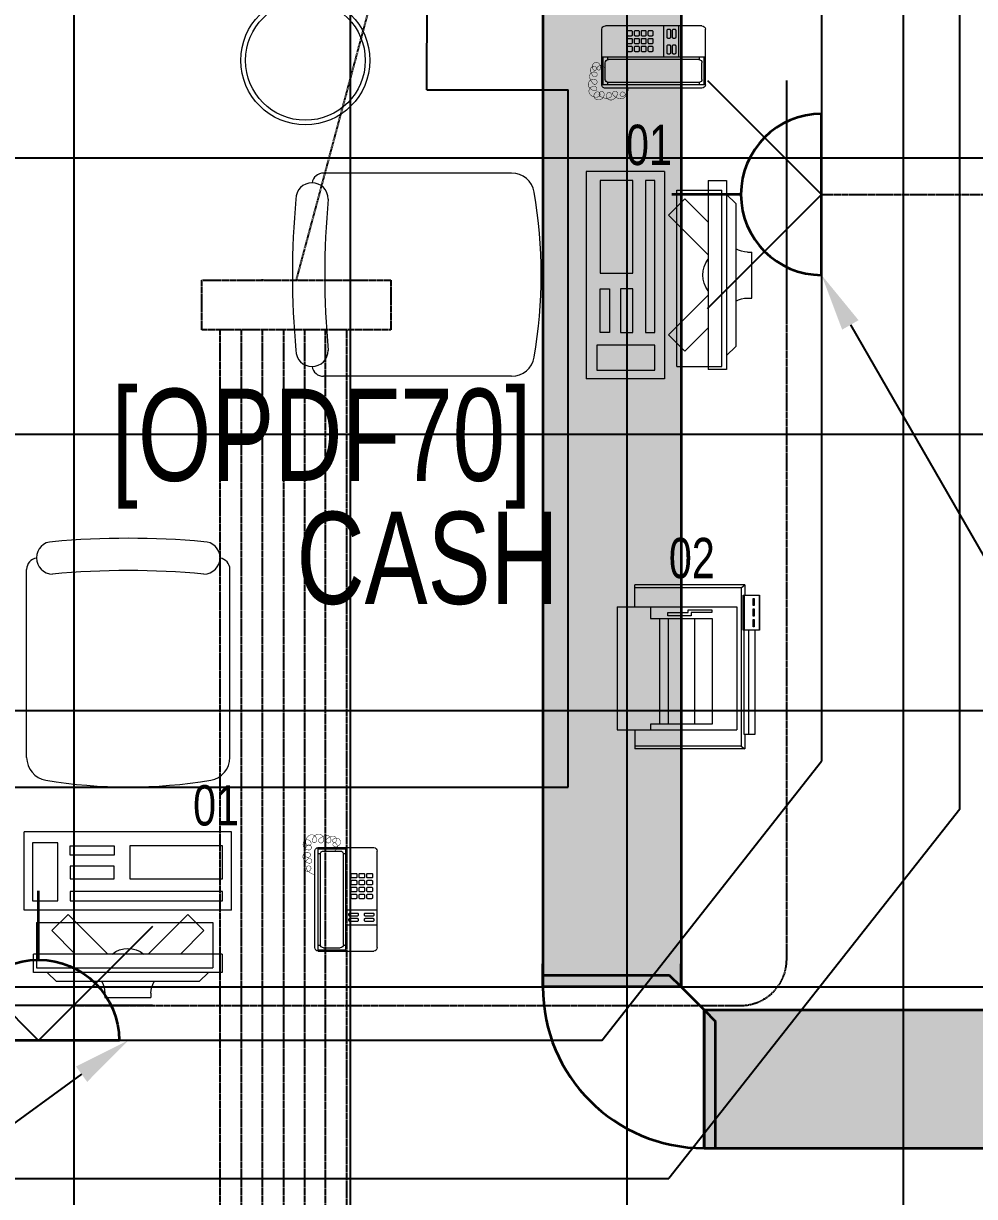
# Model space of a CAD drawing. Extents: x -12260 to 57327, y -29287 to 19916.
# Drawn here: x 5126 to 7190, y -1365 to 1182 of the extents above; entities that cross this region are included whole.
import ezdxf
from ezdxf import colors
from ezdxf.entities.mleader import LeaderData, LeaderLine
from ezdxf.enums import TextEntityAlignment as Align
from ezdxf.math import Vec2, Vec3

# ---------------------------------------------------------------- set-up
doc = ezdxf.new("R2010")
doc.units = 0
doc.header["$LTSCALE"] = 0.25
doc.linetypes.add('DASHDOT', pattern=[25.4, 12.7, -6.35, 0, -6.35])
doc.linetypes.add('HIDDEN', pattern=[9.525, 6.35, -3.175])
for name, color, linetype, lineweight in [('01-First Floor-FUR$0$72_EGR_BASE_TEXT', 252, 'Continuous', 5), ('01-First Floor-FUR$0$72_EGR_EQP_TAG', 142, 'Continuous', 5), ('01-First Floor-FUR$0$LOADING', 253, 'Continuous', 5), ('E-LITE-CIRC @ 100', 6, 'Continuous', 25), ('E-LITE-CLNG-CNDT', 6, 'DASHDOT', 35), ('E-LITE-EXIT-NUMB', 6, 'Continuous', 25), ('E-POWR-FLOR-CNDT', 6, 'HIDDEN', 25), ('E-POWR-TEXT @ 100', 6, 'Continuous', 25), ('E-POWR-WALL @ 100', 4, 'Continuous', 35), ('T-CABL-TRAY', 60, 'Continuous', 35)]:
    doc.layers.add(name, color=color, linetype=linetype, lineweight=lineweight)
doc.layers.add('01-First Floor-FUR$0$FALSE CEILING', color=251, linetype='Continuous')
doc.styles.add('01-First Floor-FUR$0$X3G_ENTITY_257CFD', font='swisscl.ttf', dxfattribs={"height": 200})
doc.styles.add('01-First Floor-FUR$0$X3G_ENTITY_9EC9', font='swisscl.ttf', dxfattribs={"height": 0.2})
doc.styles.add('01-First Floor-FUR$0$X3G_ENTITY_9F38', font='swisscl.ttf', dxfattribs={"height": 0.2})
doc.styles.add('DC_Elc_Romans', font='elc_romans.shx', dxfattribs={"width": 0.7})
doc.styles.add('DC_SIMPLEX', font='SIMPLEX.shx', dxfattribs={"width": 0.7})

# ---------------------------------------------------------------- blocks, each defined once
blk = doc.blocks.new('01-First Floor-FUR$0$DM20079-P')
at = {"color": 0}
for p, q in [((-0.0686, 0.217), (-0.0686, 0.008)), ((-0.0616, 0.225), (0.0594, 0.225)), ((-0.0616, 0.225), (-0.0616, 0)), ((-0.0616, 0.222), (-0.0016, 0.222)), ((-0.0616, 0.212), (-0.0565, 0.212)), ((-0.0566, 0.2105), (-0.0566, 0.0145)), ((-0.0496, 0.2175), (-0.0136, 0.2175)), ((-0.0068, 0.212), (-0.0016, 0.212)), ((-0.0066, 0.2105), (-0.0066, 0.0145)), ((-0.0016, 0.225), (-0.0016, 0)), ((0.0664, 0.217), (0.0664, 0.008)), ((-0.0016, 0.1675), (0.0664, 0.1675)), ((-0.0016, 0.135), (0.0664, 0.135)), ((-0.0616, 0.013), (-0.0565, 0.013)), ((-0.0616, 0.003), (-0.0016, 0.003)), ((-0.0594, 0), (0.0594, 0)), ((-0.0496, 0.0075), (-0.0136, 0.0075)), ((-0.0068, 0.013), (-0.0016, 0.013))]:
    blk.add_line(p, q, dxfattribs=at)
for points in [[(0.0074, 0.1605, 0.414214), (0.0054, 0.1585), (0.0054, 0.1555, 0.414214), (0.0074, 0.1535), (0.0234, 0.1535, 0.414214), (0.0254, 0.1555), (0.0254, 0.1585, 0.414214), (0.0234, 0.1605)], [(0.0574, 0.1535, 0.414214), (0.0594, 0.1555), (0.0594, 0.1585, 0.414214), (0.0574, 0.1605), (0.0414, 0.1605, 0.414214), (0.0394, 0.1585), (0.0394, 0.1555, 0.414214), (0.0414, 0.1535)], [(0.0234, 0.142, 0.414214), (0.0254, 0.144), (0.0254, 0.147, 0.414214), (0.0234, 0.149), (0.0074, 0.149, 0.414214), (0.0054, 0.147), (0.0054, 0.144, 0.414214), (0.0074, 0.142)], [(0.0574, 0.142, 0.414214), (0.0594, 0.144), (0.0594, 0.147, 0.414214), (0.0574, 0.149), (0.0414, 0.149, 0.414214), (0.0394, 0.147), (0.0394, 0.144, 0.414214), (0.0414, 0.142)], [(0.0104, 0.103, 0.414214), (0.0124, 0.101), (0.0204, 0.101, 0.414214), (0.0224, 0.103), (0.0224, 0.109, 0.414214), (0.0204, 0.111), (0.0124, 0.111, 0.414214), (0.0104, 0.109)], [(0.0274, 0.103, 0.414214), (0.0294, 0.101), (0.0374, 0.101, 0.414214), (0.0394, 0.103), (0.0394, 0.109, 0.414214), (0.0374, 0.111), (0.0294, 0.111, 0.414214), (0.0274, 0.109)], [(0.0444, 0.103, 0.414214), (0.0464, 0.101), (0.0544, 0.101, 0.414214), (0.0564, 0.103), (0.0564, 0.109, 0.414214), (0.0544, 0.111), (0.0464, 0.111, 0.414214), (0.0444, 0.109)], [(0.0104, 0.088, 0.414214), (0.0124, 0.086), (0.0204, 0.086, 0.414214), (0.0224, 0.088), (0.0224, 0.094, 0.414214), (0.0204, 0.096), (0.0124, 0.096, 0.414214), (0.0104, 0.094)], [(0.0104, 0.073, 0.414214), (0.0124, 0.071), (0.0204, 0.071, 0.414214), (0.0224, 0.073), (0.0224, 0.079, 0.414214), (0.0204, 0.081), (0.0124, 0.081, 0.414214), (0.0104, 0.079)], [(0.0274, 0.088, 0.414214), (0.0294, 0.086), (0.0374, 0.086, 0.414214), (0.0394, 0.088), (0.0394, 0.094, 0.414214), (0.0374, 0.096), (0.0294, 0.096, 0.414214), (0.0274, 0.094)], [(0.0274, 0.073, 0.414214), (0.0294, 0.071), (0.0374, 0.071, 0.414214), (0.0394, 0.073), (0.0394, 0.079, 0.414214), (0.0374, 0.081), (0.0294, 0.081, 0.414214), (0.0274, 0.079)], [(0.0444, 0.088, 0.414214), (0.0464, 0.086), (0.0544, 0.086, 0.414214), (0.0564, 0.088), (0.0564, 0.094, 0.414214), (0.0544, 0.096), (0.0464, 0.096, 0.414214), (0.0444, 0.094)], [(0.0444, 0.073, 0.414214), (0.0464, 0.071), (0.0544, 0.071, 0.414214), (0.0564, 0.073), (0.0564, 0.079, 0.414214), (0.0544, 0.081), (0.0464, 0.081, 0.414214), (0.0444, 0.079)], [(0.0104, 0.058, 0.414214), (0.0124, 0.056), (0.0204, 0.056, 0.414214), (0.0224, 0.058), (0.0224, 0.064, 0.414214), (0.0204, 0.066), (0.0124, 0.066, 0.414214), (0.0104, 0.064)], [(0.0274, 0.058, 0.414214), (0.0294, 0.056), (0.0374, 0.056, 0.414214), (0.0394, 0.058), (0.0394, 0.064, 0.414214), (0.0374, 0.066), (0.0294, 0.066, 0.414214), (0.0274, 0.064)], [(0.0444, 0.058, 0.414214), (0.0464, 0.056), (0.0544, 0.056, 0.414214), (0.0564, 0.058), (0.0564, 0.064, 0.414214), (0.0544, 0.066), (0.0464, 0.066, 0.414214), (0.0444, 0.064)]]:
    blk.add_lwpolyline(points, format="xyb", close=True, dxfattribs=at)
at = {"color": 0, "const_width": 0.001}
blk.add_lwpolyline([(-0.0686, 0.059, 0.184574), (-0.0861, 0.0478, 1.44364), (-0.0769, 0.0452, 0.837915), (-0.0907, 0.0465, 0.30536), (-0.0835, 0.0248, 1.584726), (-0.0815, 0.034, 0.253153), (-0.094, 0.0228, 0.874198), (-0.0776, 0.0142, 0.915253), (-0.0897, 0.0168, 0.223821), (-0.0874, -0.0011, 1.703343), (-0.0796, 0.005, 0.588962), (-0.0934, -0.0114, 0.717795), (-0.0769, -0.0108, 0.983104), (-0.0875, -0.0075, 0.326362), (-0.0815, -0.0259, 0.758716), (-0.0657, -0.0134, 0.906186), (-0.0743, -0.016, 0.189488), (-0.067, -0.0272, 0.7948), (-0.0506, -0.0127, 1.223996), (-0.0585, -0.0193, 0.072149), (-0.0473, -0.0259, 0.645886), (-0.0341, -0.0134, 1.366917), (-0.042, -0.0193, 0.078415), (-0.0315, -0.0246, 0.723006), (-0.0229, -0.0127, 1.105484), (-0.0289, -0.018, 0.327892), (-0.017, -0.0193, 0.446638), (-0.0144, -0.0068, 0.327263), (-0.0269, -0.0029, 1.240441), (-0.0229, -0.0094, 0.611307), (-0.0278, 0.0075)], format="xyb", dxfattribs=at)
at = {"color": 0}
for centre, radius, start, end in [((-0.0605, 0.217), 0.00813, 97.9633, 179.6649), ((-0.0496, 0.2105), 0.007, 90, 180), ((-0.0136, 0.2105), 0.007, 0, 90), ((0.0582, 0.217), 0.00813, 0.3351, 82.0367), ((-0.0605, 0.008), 0.00813, 180.3351, 277.9633), ((-0.0496, 0.0145), 0.007, 180, 270), ((-0.0136, 0.0145), 0.007, 270, 0), ((0.0582, 0.008), 0.00813, 277.9633, 359.6649)]:
    blk.add_arc(centre, radius, start, end, dxfattribs=at)
blk = doc.blocks.new('01-First Floor-FUR$0$GF21021-P')
for p, q in [((-0.2207, 0.4756), (-0.2207, 0.0675)), ((0.2205, 0.4756), (0.2205, 0.0675))]:
    blk.add_line(p, q)
for centre, radius, start, end in [((-0.0001, -0.5295), 1.0695, 80.3671, 99.6329), ((-0.1707, 0.4756), 0.05, 99.6329, 180), ((0.1705, 0.4756), 0.05, 0, 80.3671), ((-0.1643, 0.0425), 0.0351, 90, 270), ((0, 1.8467), 1.7767, 264.6946, 275.3053), ((0.1641, 0.0425), 0.0351, 270, 90), ((-0.1957, 0.0675), 0.025, 180, 261.4721), ((0.1955, 0.0675), 0.025, 278.5279, 0), ((0, 1.8314), 1.8314, 264.8532, 275.147)]:
    blk.add_arc(centre, radius, start, end)
blk = doc.blocks.new('01-First Floor-FUR$0$ITCWLS1-P')
at = {"layer": '01-First Floor-FUR$0$LOADING'}
for p, q in [((-0.17, 0.45), (-0.17, 0)), ((-0.17, 0.45), (0, 0.45)), ((0, 0.45), (0, 0)), ((-0.2651, 0.43, 0), (-0.3051, 0.43, 0)), ((-0.3051, 0.43, 0), (-0.3051, 0.02, 0)), ((-0.197, 0.4094), (-0.295, 0.4094)), ((-0.295, 0.0264), (-0.295, 0.4094)), ((-0.2651, 0.43, 0), (-0.2651, 0.02, 0)), ((-0.197, 0.0264), (-0.197, 0.4094)), ((-0.1496, 0.4305), (-0.1291, 0.4305)), ((-0.1291, 0.4305), (-0.1291, 0.4089)), ((-0.3251, 0.38, 0), (-0.3051, 0.4, 0)), ((-0.3251, 0.38, 0), (-0.3251, 0.07, 0)), ((-0.3503, 0.275), (-0.3596, 0.275)), ((-0.3596, 0.175), (-0.3596, 0.275)), ((-0.3503, 0.175), (-0.3596, 0.175)), ((-0.3251, 0.07, 0), (-0.3051, 0.05, 0)), ((-0.197, 0.0264), (-0.295, 0.0264)), ((-0.3051, 0.02, 0), (-0.2651, 0.02, 0)), ((-0.17, 0), (0, 0))]:
    blk.add_line(p, q, dxfattribs=at)
at = {"layer": '01-First Floor-FUR$0$LOADING', "extrusion": (2.48281e-10, 3.18408e-10, -1)}
for p, q in [((-0.2651, 0.3395), (-0.2144, 0.3902)), ((-0.1791, 0.3548), (-0.2144, 0.3902)), ((-0.2651, 0.2688), (-0.1791, 0.3548))]:
    blk.add_line(p, q, dxfattribs=at)
at = {"layer": '01-First Floor-FUR$0$LOADING', "extrusion": (2.48281e-10, -3.18408e-10, -1)}
for p, q in [((-0.2651, 0.1812), (-0.1791, 0.0952)), ((-0.2651, 0.1105), (-0.2144, 0.0598)), ((-0.1791, 0.0952), (-0.2144, 0.0598))]:
    blk.add_line(p, q, dxfattribs=at)
at = {"layer": '01-First Floor-FUR$0$LOADING'}
for points in [[(-0.1291, 0.4089), (-0.1291, 0.1), (-0.1496, 0.1), (-0.1496, 0.4305)], [(-0.1496, 0.1), (-0.1496, 0.1), (-0.1496, 0.1), (-0.1496, 0.1), (-0.1496, 0.1), (-0.1496, 0.1), (-0.1496, 0.1), (-0.1496, 0.1), (-0.1496, 0.1)], [(-0.1496, 0.1), (-0.1496, 0.1), (-0.1496, 0.1), (-0.1496, 0.1), (-0.1496, 0.1), (-0.1496, 0.1), (-0.1496, 0.1), (-0.1496, 0.1), (-0.1496, 0.1), (-0.1496, 0.1), (-0.1496, 0.1), (-0.1496, 0.1), (-0.1496, 0.1), (-0.1496, 0.1), (-0.1496, 0.1), (-0.1496, 0.1), (-0.1496, 0.1), (-0.1496, 0.1)], [(-0.1496, 0.1), (-0.1496, 0.1), (-0.1496, 0.1), (-0.1496, 0.1), (-0.1496, 0.1), (-0.1496, 0.1), (-0.1496, 0.1), (-0.1496, 0.1), (-0.1496, 0.1), (-0.1496, 0.1)], [(-0.1496, 0.1), (-0.1496, 0.1), (-0.1496, 0.1), (-0.1496, 0.1), (-0.1496, 0.1), (-0.1496, 0.1), (-0.1496, 0.1)], [(-0.1496, 0.1), (-0.1496, 0.1), (-0.1496, 0.1), (-0.1496, 0.1), (-0.1496, 0.1), (-0.1496, 0.1), (-0.1496, 0.1), (-0.1496, 0.1), (-0.1496, 0.1), (-0.1496, 0.1)], [(-0.1496, 0.1), (-0.1496, 0.1), (-0.1496, 0.1), (-0.1496, 0.1), (-0.1496, 0.1), (-0.1496, 0.1), (-0.1496, 0.1), (-0.1496, 0.1), (-0.1496, 0.1), (-0.1496, 0.1), (-0.1496, 0.1), (-0.1496, 0.1), (-0.1496, 0.1), (-0.1496, 0.1), (-0.1496, 0.1)], [(-0.1496, 0.1), (-0.1496, 0.1), (-0.1496, 0.1), (-0.1496, 0.1), (-0.1496, 0.1), (-0.1496, 0.1), (-0.1496, 0.1), (-0.1496, 0.1), (-0.1496, 0.1), (-0.1496, 0.1)], [(-0.1496, 0.1), (-0.1496, 0.1), (-0.1496, 0.1), (-0.1496, 0.1), (-0.1496, 0.1), (-0.1496, 0.1), (-0.1496, 0.1), (-0.1496, 0.1), (-0.1496, 0.1), (-0.1496, 0.1)], [(-0.1496, 0.1), (-0.1496, 0.1), (-0.1496, 0.1), (-0.1496, 0.1), (-0.1496, 0.1), (-0.1496, 0.1), (-0.1496, 0.1), (-0.1496, 0.1), (-0.1496, 0.1), (-0.1496, 0.1), (-0.1496, 0.1), (-0.1496, 0.1), (-0.1496, 0.1), (-0.1496, 0.1), (-0.1496, 0.1), (-0.1496, 0.1), (-0.1496, 0.1), (-0.1496, 0.1), (-0.1496, 0.1), (-0.1496, 0.1), (-0.1496, 0.1), (-0.1496, 0.1), (-0.1496, 0.1), (-0.1496, 0.1), (-0.1496, 0.1), (-0.1496, 0.1), (-0.1496, 0.1), (-0.1496, 0.1), (-0.1496, 0.1), (-0.1496, 0.1), (-0.1496, 0.1), (-0.1496, 0.1), (-0.1496, 0.1), (-0.1496, 0.1), (-0.1496, 0.1), (-0.1496, 0.1), (-0.1496, 0.1), (-0.1496, 0.1), (-0.1496, 0.1), (-0.1496, 0.1), (-0.1496, 0.1), (-0.1496, 0.1), (-0.1496, 0.1), (-0.1496, 0.1), (-0.1496, 0.1), (-0.1496, 0.1), (-0.1496, 0.1), (-0.1496, 0.1), (-0.1496, 0.1), (-0.1496, 0.1), (-0.1496, 0.1), (-0.1496, 0.1), (-0.1496, 0.1), (-0.1496, 0.1)], [(-0.1496, 0.1), (-0.1496, 0.1), (-0.1496, 0.1), (-0.1496, 0.1), (-0.1496, 0.1), (-0.1496, 0.1), (-0.1496, 0.1), (-0.1496, 0.1), (-0.1496, 0.1), (-0.1496, 0.1), (-0.1496, 0.1), (-0.1496, 0.1), (-0.1496, 0.1), (-0.1496, 0.1), (-0.1496, 0.1), (-0.1496, 0.1), (-0.1496, 0.1), (-0.1496, 0.1), (-0.1496, 0.1), (-0.1496, 0.1), (-0.1496, 0.1), (-0.1496, 0.1), (-0.1496, 0.1), (-0.1496, 0.1), (-0.1496, 0.1), (-0.1496, 0.1), (-0.1496, 0.1), (-0.1496, 0.1), (-0.1496, 0.1), (-0.1496, 0.1), (-0.1496, 0.1), (-0.1496, 0.1), (-0.1496, 0.1), (-0.1496, 0.1), (-0.1496, 0.1), (-0.1496, 0.1), (-0.1496, 0.1), (-0.1496, 0.1), (-0.1496, 0.1), (-0.1496, 0.1), (-0.1496, 0.1), (-0.1496, 0.1), (-0.1496, 0.1), (-0.1496, 0.1), (-0.1496, 0.1), (-0.1496, 0.1), (-0.1496, 0.1), (-0.1496, 0.1), (-0.1496, 0.1), (-0.1496, 0.1), (-0.1496, 0.1), (-0.1496, 0.1), (-0.1496, 0.1), (-0.1496, 0.1), (-0.1496, 0.1), (-0.1496, 0.1), (-0.1496, 0.1), (-0.1496, 0.1), (-0.1496, 0.1), (-0.1496, 0.1), (-0.1496, 0.1), (-0.1496, 0.1), (-0.1496, 0.1), (-0.1496, 0.1), (-0.1496, 0.1), (-0.1496, 0.1), (-0.1496, 0.1), (-0.1496, 0.1), (-0.1496, 0.1), (-0.1496, 0.1), (-0.1496, 0.1), (-0.1496, 0.1), (-0.1496, 0.1), (-0.1496, 0.1), (-0.1496, 0.1), (-0.1496, 0.1), (-0.1496, 0.1), (-0.1496, 0.1), (-0.1496, 0.1), (-0.1496, 0.1), (-0.1496, 0.1), (-0.1496, 0.1), (-0.1496, 0.1), (-0.1496, 0.1), (-0.1496, 0.1), (-0.1496, 0.1), (-0.1496, 0.1), (-0.1496, 0.1), (-0.1496, 0.1)], [(-0.1496, 0.1), (-0.1496, 0.1), (-0.1496, 0.1), (-0.1496, 0.1), (-0.1496, 0.1), (-0.1496, 0.1), (-0.1496, 0.1), (-0.1496, 0.1), (-0.1496, 0.1), (-0.1496, 0.1), (-0.1496, 0.1), (-0.1496, 0.1)], [(-0.1496, 0.1), (-0.1496, 0.1), (-0.1496, 0.1), (-0.1496, 0.1), (-0.1496, 0.1), (-0.1496, 0.1), (-0.1496, 0.1)], [(-0.1496, 0.1), (-0.1496, 0.1), (-0.1496, 0.1), (-0.1496, 0.1), (-0.1496, 0.1), (-0.1496, 0.1), (-0.1496, 0.1), (-0.1496, 0.1), (-0.1496, 0.1), (-0.1496, 0.1), (-0.1496, 0.1), (-0.1496, 0.1), (-0.1496, 0.1), (-0.1496, 0.1), (-0.1496, 0.1), (-0.1496, 0.1), (-0.1496, 0.1)], [(-0.1496, 0.1), (-0.1496, 0.1), (-0.1496, 0.1), (-0.1496, 0.1), (-0.1496, 0.1), (-0.1496, 0.1), (-0.1496, 0.1), (-0.1496, 0.1), (-0.1496, 0.1), (-0.1496, 0.1), (-0.1496, 0.1), (-0.1496, 0.1), (-0.1496, 0.1), (-0.1496, 0.1), (-0.1496, 0.1), (-0.1496, 0.1), (-0.1496, 0.1), (-0.1496, 0.1), (-0.1496, 0.1), (-0.1496, 0.1), (-0.1496, 0.1), (-0.1496, 0.1), (-0.1496, 0.1), (-0.1496, 0.1), (-0.1496, 0.1), (-0.1496, 0.1), (-0.1496, 0.1), (-0.1496, 0.1), (-0.1496, 0.1), (-0.1496, 0.1), (-0.1496, 0.1), (-0.1496, 0.1), (-0.1496, 0.1), (-0.1496, 0.1), (-0.1496, 0.1), (-0.1496, 0.1), (-0.1496, 0.1), (-0.1496, 0.1), (-0.1496, 0.1), (-0.1496, 0.1), (-0.1496, 0.1), (-0.1496, 0.1), (-0.1496, 0.1), (-0.1496, 0.1), (-0.1496, 0.1), (-0.1496, 0.1), (-0.1496, 0.1), (-0.1496, 0.1), (-0.1496, 0.1), (-0.1496, 0.1), (-0.1496, 0.1), (-0.1496, 0.1), (-0.1496, 0.1), (-0.1496, 0.1), (-0.1496, 0.1), (-0.1496, 0.1), (-0.1496, 0.1), (-0.1496, 0.1), (-0.1496, 0.1), (-0.1496, 0.1), (-0.1496, 0.1), (-0.1496, 0.1), (-0.1496, 0.1), (-0.1496, 0.1), (-0.1496, 0.1), (-0.1496, 0.1), (-0.1496, 0.1), (-0.1496, 0.1), (-0.1496, 0.1), (-0.1496, 0.1), (-0.1496, 0.1), (-0.1496, 0.1), (-0.1496, 0.1), (-0.1496, 0.1), (-0.1496, 0.1), (-0.1496, 0.1), (-0.1496, 0.1), (-0.1496, 0.1), (-0.1496, 0.1), (-0.1496, 0.1), (-0.1496, 0.1), (-0.1496, 0.1), (-0.1496, 0.1), (-0.1496, 0.1), (-0.1496, 0.1), (-0.1496, 0.1), (-0.1496, 0.1), (-0.1496, 0.1), (-0.1496, 0.1), (-0.1496, 0.1), (-0.1496, 0.1), (-0.1496, 0.1), (-0.1496, 0.1), (-0.1496, 0.1), (-0.1496, 0.1), (-0.1496, 0.1), (-0.1496, 0.1), (-0.1496, 0.1), (-0.1496, 0.1), (-0.1496, 0.1), (-0.1496, 0.1), (-0.1496, 0.1), (-0.1496, 0.1), (-0.1496, 0.1), (-0.1496, 0.1), (-0.1496, 0.1), (-0.1496, 0.1), (-0.1496, 0.1), (-0.1496, 0.1), (-0.1496, 0.1), (-0.1496, 0.1)], [(-0.1496, 0.1), (-0.1496, 0.1), (-0.1496, 0.1), (-0.1496, 0.1), (-0.1496, 0.1), (-0.1496, 0.1), (-0.1496, 0.1), (-0.1496, 0.1)]]:
    blk.add_lwpolyline(points, dxfattribs=at)
for points in [[(-0.1019, 0.4305), (-0.0304, 0.4305), (-0.0304, 0.2294), (-0.1019, 0.2294)], [(-0.1019, 0.1954), (-0.0747, 0.1954), (-0.0747, 0.1), (-0.1019, 0.1)], [(-0.0304, 0.1954), (-0.0508, 0.1954), (-0.0508, 0.1), (-0.0304, 0.1)], [(-0.1496, 0.1), (-0.1496, 0.1), (-0.1496, 0.1), (-0.1496, 0.1), (-0.1496, 0.1), (-0.1496, 0.1), (-0.1496, 0.1), (-0.1496, 0.1), (-0.1496, 0.1), (-0.1496, 0.1), (-0.1496, 0.1), (-0.1496, 0.1), (-0.1496, 0.1), (-0.1496, 0.1), (-0.1496, 0.1), (-0.1496, 0.1), (-0.1496, 0.1), (-0.1496, 0.1), (-0.1496, 0.1), (-0.1496, 0.1), (-0.1496, 0.1), (-0.1496, 0.1), (-0.1496, 0.1), (-0.1496, 0.1), (-0.1496, 0.1), (-0.1496, 0.1), (-0.1496, 0.1), (-0.1496, 0.1), (-0.1496, 0.1), (-0.1496, 0.1), (-0.1496, 0.1), (-0.1496, 0.1), (-0.1496, 0.1), (-0.1496, 0.1), (-0.1496, 0.1), (-0.1496, 0.1), (-0.1496, 0.1), (-0.1496, 0.1), (-0.1496, 0.1), (-0.1496, 0.1), (-0.1496, 0.1), (-0.1496, 0.1), (-0.1496, 0.1), (-0.1496, 0.1), (-0.1496, 0.1), (-0.1496, 0.1), (-0.1496, 0.1), (-0.1496, 0.1), (-0.1496, 0.1), (-0.1496, 0.1), (-0.1496, 0.1), (-0.1496, 0.1), (-0.1496, 0.1), (-0.1496, 0.1), (-0.1496, 0.1), (-0.1496, 0.1), (-0.1496, 0.1), (-0.1496, 0.1), (-0.1496, 0.1), (-0.1496, 0.1), (-0.1496, 0.1), (-0.1496, 0.1), (-0.1496, 0.1), (-0.1496, 0.1), (-0.1496, 0.1), (-0.1496, 0.1), (-0.1496, 0.1), (-0.1496, 0.1), (-0.1496, 0.1), (-0.1496, 0.1), (-0.1496, 0.1), (-0.1496, 0.1), (-0.1496, 0.1), (-0.1496, 0.1), (-0.1496, 0.1), (-0.1496, 0.1), (-0.1496, 0.1), (-0.1496, 0.1), (-0.1496, 0.1), (-0.1496, 0.1), (-0.1496, 0.1), (-0.1496, 0.1), (-0.1496, 0.1), (-0.1496, 0.1), (-0.1496, 0.1), (-0.1496, 0.1), (-0.1496, 0.1), (-0.1496, 0.1), (-0.1496, 0.1), (-0.1496, 0.1), (-0.1496, 0.1), (-0.1496, 0.1), (-0.1496, 0.1), (-0.1496, 0.1), (-0.1496, 0.1), (-0.1496, 0.1), (-0.1496, 0.1), (-0.1496, 0.1), (-0.1496, 0.1), (-0.1496, 0.1), (-0.1496, 0.1), (-0.1496, 0.1), (-0.1496, 0.1), (-0.1496, 0.1), (-0.1496, 0.1), (-0.1496, 0.1), (-0.1496, 0.1), (-0.1496, 0.1), (-0.1496, 0.1), (-0.1496, 0.1), (-0.1496, 0.1), (-0.1496, 0.1), (-0.1496, 0.1), (-0.1496, 0.1), (-0.1496, 0.1), (-0.1496, 0.1), (-0.1496, 0.1), (-0.1496, 0.1), (-0.1496, 0.1), (-0.1496, 0.1), (-0.1496, 0.1), (-0.1496, 0.1), (-0.1496, 0.1), (-0.1496, 0.1), (-0.1496, 0.1), (-0.1496, 0.1), (-0.1496, 0.1), (-0.1496, 0.1), (-0.1496, 0.1), (-0.1496, 0.1), (-0.1496, 0.1), (-0.1496, 0.1), (-0.1496, 0.1), (-0.1496, 0.1), (-0.1496, 0.1), (-0.1496, 0.1), (-0.1496, 0.1), (-0.1496, 0.1), (-0.1496, 0.1), (-0.1496, 0.1), (-0.1496, 0.1), (-0.1496, 0.1), (-0.1496, 0.1), (-0.1496, 0.1), (-0.1496, 0.1), (-0.1496, 0.1), (-0.1496, 0.1), (-0.1496, 0.1), (-0.1496, 0.1), (-0.1496, 0.1), (-0.1496, 0.1), (-0.1496, 0.1), (-0.1496, 0.1), (-0.1496, 0.1), (-0.1496, 0.1), (-0.1496, 0.1), (-0.1496, 0.1), (-0.1496, 0.1), (-0.1496, 0.1), (-0.1496, 0.1), (-0.1496, 0.1), (-0.1496, 0.1), (-0.1496, 0.1), (-0.1496, 0.1), (-0.1496, 0.1), (-0.1496, 0.1), (-0.1496, 0.1), (-0.1496, 0.1), (-0.1496, 0.1), (-0.1496, 0.1), (-0.1496, 0.1), (-0.1496, 0.1), (-0.1496, 0.1), (-0.1496, 0.1), (-0.1496, 0.1), (-0.1496, 0.1), (-0.1496, 0.1), (-0.1496, 0.1), (-0.1496, 0.1), (-0.1496, 0.1), (-0.1496, 0.1), (-0.1496, 0.1), (-0.1496, 0.1), (-0.1496, 0.1), (-0.1496, 0.1), (-0.1496, 0.1), (-0.1496, 0.1), (-0.1496, 0.1), (-0.1496, 0.1), (-0.1496, 0.1), (-0.1496, 0.1), (-0.1496, 0.1), (-0.1496, 0.1), (-0.1496, 0.1), (-0.1496, 0.1), (-0.1496, 0.1), (-0.1496, 0.1), (-0.1496, 0.1), (-0.1496, 0.1), (-0.1496, 0.1), (-0.1496, 0.1), (-0.1496, 0.1), (-0.1496, 0.1), (-0.1496, 0.1), (-0.1496, 0.1), (-0.1496, 0.1), (-0.1496, 0.1), (-0.1496, 0.1), (-0.1496, 0.1), (-0.1496, 0.1), (-0.1496, 0.1), (-0.1496, 0.1), (-0.1496, 0.1), (-0.1496, 0.1), (-0.1496, 0.1), (-0.1496, 0.1), (-0.1496, 0.1), (-0.1496, 0.1), (-0.1496, 0.1), (-0.1496, 0.1), (-0.1496, 0.1), (-0.1496, 0.1), (-0.1496, 0.1), (-0.1496, 0.1), (-0.1496, 0.1), (-0.1496, 0.1), (-0.1496, 0.1), (-0.1496, 0.1), (-0.1496, 0.1), (-0.1496, 0.1), (-0.1496, 0.1), (-0.1496, 0.1), (-0.1496, 0.1), (-0.1496, 0.1), (-0.1496, 0.1), (-0.1496, 0.1), (-0.1496, 0.1), (-0.1496, 0.1), (-0.1496, 0.1), (-0.1496, 0.1), (-0.1496, 0.1), (-0.1496, 0.1), (-0.1496, 0.1), (-0.1496, 0.1), (-0.1496, 0.1), (-0.1496, 0.1), (-0.1496, 0.1), (-0.1496, 0.1), (-0.1496, 0.1), (-0.1496, 0.1), (-0.1496, 0.1), (-0.1496, 0.1), (-0.1496, 0.1), (-0.1496, 0.1), (-0.1496, 0.1), (-0.1496, 0.1), (-0.1496, 0.1), (-0.1496, 0.1), (-0.1496, 0.1), (-0.1496, 0.1), (-0.1496, 0.1), (-0.1496, 0.1), (-0.1496, 0.1), (-0.1496, 0.1), (-0.1496, 0.1), (-0.1496, 0.1), (-0.1496, 0.1), (-0.1496, 0.1), (-0.1496, 0.1), (-0.1496, 0.1), (-0.1496, 0.1), (-0.1496, 0.1), (-0.1496, 0.1), (-0.1496, 0.1), (-0.1496, 0.1), (-0.1496, 0.1), (-0.1496, 0.1)], [(-0.1496, 0.1), (-0.1496, 0.1), (-0.1496, 0.1), (-0.1496, 0.1), (-0.1496, 0.1), (-0.1496, 0.1), (-0.1496, 0.1), (-0.1496, 0.1), (-0.1496, 0.1), (-0.1496, 0.1), (-0.1496, 0.1), (-0.1496, 0.1), (-0.1496, 0.1), (-0.1496, 0.1), (-0.1496, 0.1), (-0.1496, 0.1), (-0.1496, 0.1), (-0.1496, 0.1), (-0.1496, 0.1), (-0.1496, 0.1), (-0.1496, 0.1), (-0.1496, 0.1), (-0.1496, 0.1), (-0.1496, 0.1), (-0.1496, 0.1), (-0.1496, 0.1), (-0.1496, 0.1), (-0.1496, 0.1), (-0.1496, 0.1), (-0.1496, 0.1), (-0.1496, 0.1), (-0.1496, 0.1), (-0.1496, 0.1), (-0.1496, 0.1), (-0.1496, 0.1), (-0.1496, 0.1), (-0.1496, 0.1), (-0.1496, 0.1), (-0.1496, 0.1), (-0.1496, 0.1), (-0.1496, 0.1), (-0.1496, 0.1), (-0.1496, 0.1), (-0.1496, 0.1), (-0.1496, 0.1), (-0.1496, 0.1), (-0.1496, 0.1), (-0.1496, 0.1), (-0.1496, 0.1), (-0.1496, 0.1), (-0.1496, 0.1), (-0.1496, 0.1), (-0.1496, 0.1), (-0.1496, 0.1), (-0.1496, 0.1), (-0.1496, 0.1), (-0.1496, 0.1), (-0.1496, 0.1), (-0.1496, 0.1), (-0.1496, 0.1), (-0.1496, 0.1), (-0.1496, 0.1), (-0.1496, 0.1), (-0.1496, 0.1), (-0.1496, 0.1), (-0.1496, 0.1), (-0.1496, 0.1), (-0.1496, 0.1), (-0.1496, 0.1), (-0.1496, 0.1), (-0.1496, 0.1), (-0.1496, 0.1), (-0.1496, 0.1), (-0.1496, 0.1), (-0.1496, 0.1), (-0.1496, 0.1), (-0.1496, 0.1), (-0.1496, 0.1), (-0.1496, 0.1), (-0.1496, 0.1), (-0.1496, 0.1), (-0.1496, 0.1), (-0.1496, 0.1), (-0.1496, 0.1), (-0.1496, 0.1), (-0.1496, 0.1), (-0.1496, 0.1), (-0.1496, 0.1), (-0.1496, 0.1), (-0.1496, 0.1), (-0.1496, 0.1), (-0.1496, 0.1), (-0.1496, 0.1), (-0.1496, 0.1), (-0.1496, 0.1), (-0.1496, 0.1), (-0.1496, 0.1), (-0.1496, 0.1), (-0.1496, 0.1), (-0.1496, 0.1), (-0.1496, 0.1), (-0.1496, 0.1), (-0.1496, 0.1), (-0.1496, 0.1), (-0.1496, 0.1), (-0.1496, 0.1), (-0.1496, 0.1), (-0.1496, 0.1), (-0.1496, 0.1), (-0.1496, 0.1), (-0.1496, 0.1), (-0.1496, 0.1), (-0.1496, 0.1), (-0.1496, 0.1), (-0.1496, 0.1), (-0.1496, 0.1), (-0.1496, 0.1), (-0.1496, 0.1), (-0.1496, 0.1), (-0.1496, 0.1), (-0.1496, 0.1), (-0.1496, 0.1), (-0.1496, 0.1), (-0.1496, 0.1), (-0.1496, 0.1), (-0.1496, 0.1), (-0.1496, 0.1), (-0.1496, 0.1), (-0.1496, 0.1), (-0.1496, 0.1), (-0.1496, 0.1), (-0.1496, 0.1), (-0.1496, 0.1), (-0.1496, 0.1), (-0.1496, 0.1), (-0.1496, 0.1), (-0.1496, 0.1), (-0.1496, 0.1), (-0.1496, 0.1), (-0.1496, 0.1), (-0.1496, 0.1), (-0.1496, 0.1), (-0.1496, 0.1), (-0.1496, 0.1), (-0.1496, 0.1), (-0.1496, 0.1), (-0.1496, 0.1), (-0.1496, 0.1), (-0.1496, 0.1), (-0.1496, 0.1), (-0.1496, 0.1), (-0.1496, 0.1), (-0.1496, 0.1), (-0.1496, 0.1), (-0.1496, 0.1), (-0.1496, 0.1), (-0.1496, 0.1), (-0.1496, 0.1), (-0.1496, 0.1), (-0.1496, 0.1), (-0.1496, 0.1), (-0.1496, 0.1), (-0.1496, 0.1), (-0.1496, 0.1), (-0.1496, 0.1), (-0.1496, 0.1), (-0.1496, 0.1), (-0.1496, 0.1), (-0.1496, 0.1), (-0.1496, 0.1), (-0.1496, 0.1), (-0.1496, 0.1), (-0.1496, 0.1), (-0.1496, 0.1), (-0.1496, 0.1), (-0.1496, 0.1), (-0.1496, 0.1), (-0.1496, 0.1), (-0.1496, 0.1), (-0.1496, 0.1), (-0.1496, 0.1), (-0.1496, 0.1), (-0.1496, 0.1), (-0.1496, 0.1), (-0.1496, 0.1), (-0.1496, 0.1), (-0.1496, 0.1), (-0.1496, 0.1), (-0.1496, 0.1), (-0.1496, 0.1), (-0.1496, 0.1), (-0.1496, 0.1), (-0.1496, 0.1), (-0.1496, 0.1), (-0.1496, 0.1), (-0.1496, 0.1), (-0.1496, 0.1), (-0.1496, 0.1), (-0.1496, 0.1), (-0.1496, 0.1), (-0.1496, 0.1), (-0.1496, 0.1), (-0.1496, 0.1), (-0.1496, 0.1), (-0.1496, 0.1), (-0.1496, 0.1), (-0.1496, 0.1), (-0.1496, 0.1), (-0.1496, 0.1), (-0.1496, 0.1), (-0.1496, 0.1), (-0.1496, 0.1), (-0.1496, 0.1), (-0.1496, 0.1)], [(-0.1496, 0.1), (-0.1496, 0.1), (-0.1496, 0.1), (-0.1496, 0.1), (-0.1496, 0.1), (-0.1496, 0.1), (-0.1496, 0.1), (-0.1496, 0.1), (-0.1496, 0.1), (-0.1496, 0.1), (-0.1496, 0.1), (-0.1496, 0.1), (-0.1496, 0.1), (-0.1496, 0.1), (-0.1496, 0.1), (-0.1496, 0.1), (-0.1496, 0.1), (-0.1496, 0.1), (-0.1496, 0.1), (-0.1496, 0.1), (-0.1496, 0.1), (-0.1496, 0.1), (-0.1496, 0.1), (-0.1496, 0.1), (-0.1496, 0.1), (-0.1496, 0.1), (-0.1496, 0.1), (-0.1496, 0.1), (-0.1496, 0.1), (-0.1496, 0.1), (-0.1496, 0.1), (-0.1496, 0.1), (-0.1496, 0.1), (-0.1496, 0.1), (-0.1496, 0.1), (-0.1496, 0.1), (-0.1496, 0.1), (-0.1496, 0.1), (-0.1496, 0.1), (-0.1496, 0.1), (-0.1496, 0.1), (-0.1496, 0.1), (-0.1496, 0.1), (-0.1496, 0.1), (-0.1496, 0.1), (-0.1496, 0.1), (-0.1496, 0.1), (-0.1496, 0.1), (-0.1496, 0.1), (-0.1496, 0.1), (-0.1496, 0.1), (-0.1496, 0.1), (-0.1496, 0.1), (-0.1496, 0.1), (-0.1496, 0.1), (-0.1496, 0.1), (-0.1496, 0.1), (-0.1496, 0.1), (-0.1496, 0.1), (-0.1496, 0.1), (-0.1496, 0.1), (-0.1496, 0.1), (-0.1496, 0.1), (-0.1496, 0.1), (-0.1496, 0.1), (-0.1496, 0.1), (-0.1496, 0.1), (-0.1496, 0.1), (-0.1496, 0.1), (-0.1496, 0.1), (-0.1496, 0.1), (-0.1496, 0.1), (-0.1496, 0.1), (-0.1496, 0.1), (-0.1496, 0.1), (-0.1496, 0.1), (-0.1496, 0.1), (-0.1496, 0.1), (-0.1496, 0.1), (-0.1496, 0.1), (-0.1496, 0.1), (-0.1496, 0.1), (-0.1496, 0.1), (-0.1496, 0.1), (-0.1496, 0.1), (-0.1496, 0.1), (-0.1496, 0.1), (-0.1496, 0.1), (-0.1496, 0.1), (-0.1496, 0.1), (-0.1496, 0.1), (-0.1496, 0.1), (-0.1496, 0.1), (-0.1496, 0.1), (-0.1496, 0.1), (-0.1496, 0.1), (-0.1496, 0.1), (-0.1496, 0.1), (-0.1496, 0.1), (-0.1496, 0.1), (-0.1496, 0.1), (-0.1496, 0.1), (-0.1496, 0.1), (-0.1496, 0.1), (-0.1496, 0.1), (-0.1496, 0.1), (-0.1496, 0.1), (-0.1496, 0.1), (-0.1496, 0.1), (-0.1496, 0.1), (-0.1496, 0.1), (-0.1496, 0.1), (-0.1496, 0.1), (-0.1496, 0.1), (-0.1496, 0.1), (-0.1496, 0.1), (-0.1496, 0.1), (-0.1496, 0.1), (-0.1496, 0.1), (-0.1496, 0.1), (-0.1496, 0.1), (-0.1496, 0.1), (-0.1496, 0.1), (-0.1496, 0.1), (-0.1496, 0.1), (-0.1496, 0.1), (-0.1496, 0.1), (-0.1496, 0.1), (-0.1496, 0.1), (-0.1496, 0.1), (-0.1496, 0.1), (-0.1496, 0.1), (-0.1496, 0.1), (-0.1496, 0.1), (-0.1496, 0.1), (-0.1496, 0.1), (-0.1496, 0.1), (-0.1496, 0.1), (-0.1496, 0.1), (-0.1496, 0.1), (-0.1496, 0.1), (-0.1496, 0.1), (-0.1496, 0.1), (-0.1496, 0.1), (-0.1496, 0.1), (-0.1496, 0.1), (-0.1496, 0.1), (-0.1496, 0.1), (-0.1496, 0.1), (-0.1496, 0.1), (-0.1496, 0.1), (-0.1496, 0.1), (-0.1496, 0.1), (-0.1496, 0.1), (-0.1496, 0.1), (-0.1496, 0.1), (-0.1496, 0.1), (-0.1496, 0.1), (-0.1496, 0.1), (-0.1496, 0.1), (-0.1496, 0.1), (-0.1496, 0.1), (-0.1496, 0.1), (-0.1496, 0.1), (-0.1496, 0.1), (-0.1496, 0.1), (-0.1496, 0.1), (-0.1496, 0.1), (-0.1496, 0.1), (-0.1496, 0.1), (-0.1496, 0.1), (-0.1496, 0.1), (-0.1496, 0.1), (-0.1496, 0.1), (-0.1496, 0.1), (-0.1496, 0.1), (-0.1496, 0.1), (-0.1496, 0.1), (-0.1496, 0.1), (-0.1496, 0.1), (-0.1496, 0.1), (-0.1496, 0.1), (-0.1496, 0.1), (-0.1496, 0.1), (-0.1496, 0.1), (-0.1496, 0.1), (-0.1496, 0.1), (-0.1496, 0.1), (-0.1496, 0.1), (-0.1496, 0.1), (-0.1496, 0.1), (-0.1496, 0.1), (-0.1496, 0.1), (-0.1496, 0.1), (-0.1496, 0.1), (-0.1496, 0.1), (-0.1496, 0.1), (-0.1496, 0.1), (-0.1496, 0.1), (-0.1496, 0.1), (-0.1496, 0.1), (-0.1496, 0.1), (-0.1496, 0.1), (-0.1496, 0.1), (-0.1496, 0.1), (-0.1496, 0.1), (-0.1496, 0.1), (-0.1496, 0.1), (-0.1496, 0.1), (-0.1496, 0.1), (-0.1496, 0.1), (-0.1496, 0.1), (-0.1496, 0.1), (-0.1496, 0.1), (-0.1496, 0.1), (-0.1496, 0.1), (-0.1496, 0.1), (-0.1496, 0.1), (-0.1496, 0.1)], [(-0.1496, 0.0727), (-0.0236, 0.0727), (-0.0236, 0.0182), (-0.1496, 0.0182)]]:
    blk.add_lwpolyline(points, close=True, dxfattribs=at)
for centre, radius, start, end in [((-0.3503, 0.325), 0.05, 270, 300.3093), ((-0.3089, 0.225), 0.0556, 321.9431, 38.0569), ((-0.3503, 0.125), 0.05, 59.6907, 90)]:
    blk.add_arc(centre, radius, start, end, dxfattribs=at)
blk = doc.blocks.new('01-First Floor-FUR$0$WM00001-P')
at = {"layer": '01-First Floor-FUR$0$LOADING'}
for radius in [0.14, 0.13]:
    blk.add_circle((0, 0), radius, dxfattribs=at)
blk = doc.blocks.new('01-First Floor-FUR$0$ITPPLT2C-P')
at = {"color": 0}
for p, q in [((0.0229, 0.0318), (0.2618, 0.0318)), ((0.0304, 0.0256), (0.0229, 0.0318)), ((0.0229, 0), (0.0229, 0.0318)), ((0.0304, -0.3182), (0.0304, 0.0256)), ((0.0304, 0.0256), (0.2618, 0.0256)), ((0.2618, -0.0096), (0.2618, 0.0318)), ((0, 0), (0, -0.2262)), ((0.0252, 0), (0, 0)), ((0.0139, 0), (0.0139, -0.2262)), ((0.0252, 0), (0.0139, 0)), ((0.0252, -0.2262), (0.0252, 0)), ((0.0401, -0.2769), (0.0401, -0.0096)), ((0.3, -0.0096), (0.0401, -0.0096)), ((0.0939, -0.2515), (0.0939, -0.0222)), ((0.0939, -0.0222), (0.2274, -0.0222)), ((0.1321, -0.2515), (0.1321, -0.0222)), ((0.1894, -0.2515), (0.1894, -0.0222)), ((0.2082, -0.2515), (0.2082, -0.0222)), ((0.2274, -0.0222), (0.2274, -0.0096)), ((0.3, -0.2769), (0.3, -0.0096)), ((-0.0091, -0.2262), (0.0267, -0.2262)), ((-0.0091, -0.3023), (-0.0091, -0.2262)), ((-0.0087, -0.2262), (0.0236, -0.2262)), ((-0.0087, -0.3023), (-0.0087, -0.2262)), ((0, -0.2262), (0.0252, -0.2262)), ((0.0139, -0.2262), (0.0252, -0.2262)), ((0.0236, -0.2262), (0.0236, -0.3023)), ((0.0267, -0.2262), (0.0267, -0.3023)), ((0.0023, -0.2495), (0.0023, -0.2334)), ((0.0023, -0.2334), (0.0045, -0.2334)), ((0.0045, -0.2495), (0.0023, -0.2495)), ((0.0045, -0.2334), (0.0045, -0.2495)), ((0.2274, -0.2515), (0.0939, -0.2515)), ((0.2274, -0.2769), (0.2274, -0.2515)), ((0.0023, -0.2721), (0.0023, -0.2562)), ((0.0023, -0.2562), (0.0045, -0.2562)), ((0.0045, -0.2721), (0.0023, -0.2721)), ((0.0023, -0.295), (0.0023, -0.2793)), ((0.0023, -0.2793), (0.0045, -0.2793)), ((0.0045, -0.2562), (0.0045, -0.2721)), ((0.0045, -0.2793), (0.0045, -0.295)), ((0.3, -0.2769), (0.0401, -0.2769)), ((0.0947, -0.2701), (0.0947, -0.2641)), ((0.0947, -0.2641), (0.1395, -0.2641)), ((0.1457, -0.2701), (0.0947, -0.2701)), ((0.1395, -0.2575), (0.19, -0.2575)), ((0.1395, -0.2641), (0.1395, -0.2575)), ((0.19, -0.2641), (0.1457, -0.2641)), ((0.1457, -0.2641), (0.1457, -0.2701)), ((0.19, -0.2575), (0.19, -0.2641)), ((0.2618, -0.2769), (0.2618, -0.3246)), ((0.0267, -0.3023), (-0.0091, -0.3023)), ((0.0236, -0.3023), (-0.0087, -0.3023)), ((0.0045, -0.295), (0.0023, -0.295)), ((0.0229, -0.3246), (0.0229, -0.3023)), ((0.0304, -0.3182), (0.0229, -0.3246)), ((0.0229, -0.3246), (0.2618, -0.3246)), ((0.0304, -0.3182), (0.2618, -0.3182))]:
    blk.add_line(p, q, dxfattribs=at)
blk = doc.blocks.new('01-First Floor-FUR')
at = {"layer": '01-First Floor-FUR$0$FALSE CEILING', "linetype": 'Continuous'}
for p, q in [((5236, -2710), (5236, 2686.9)), ((5836, -2710), (5836, 2686.9)), ((6436, -2710), (6436, 2686.9)), ((7036, -2710), (7036, 2686.9)), ((1636, 890), (8296.4, 890)), ((1636, 290), (8296.4, 290)), ((1636, -310), (8296.4, -310)), ((1636, -910), (8296.4, -910))]:
    blk.add_line(p, q, dxfattribs=at)
at = {"layer": '01-First Floor-FUR$0$FALSE CEILING'}
for p, q in [((7158.4, -524.2, -0.1), (7158.4, 1886.9, -0.1)), ((6858.4, 1780.4, -0.1), (6858.4, -420.2, -0.1)), ((6001.7, 1037.1, -0.1), (6002.9, 1637.1, -0.1)), ((6001.7, 1037.1, -0.1), (6308.4, 1037.1, -0.1)), ((6308.4, -476.1, -0.1), (6308.4, 1037.1, -0.1)), ((6381.1, -1026.1, -0.1), (6858.4, -420.2, -0.1)), ((4398.4, -476.1, -0.1), (6308.4, -476.1, -0.1)), ((7158.4, -524.2, -0.1), (6526.6, -1326.1, -0.1)), ((6381.1, -1026.1, -0.1), (4325.8, -1026.1, -0.1)), ((4180.2, -1326.1, -0.1), (6526.6, -1326.1, -0.1))]:
    blk.add_line(p, q, dxfattribs=at)
at = {"layer": '01-First Floor-FUR$0$LOADING'}
for p, q in [((7158.4, -524.2, -0.1), (7158.4, 1886.9, -0.1)), ((6858.4, 1780.4, -0.1), (6858.4, -420.2, -0.1)), ((6001.7, 1037.1, -0.1), (6002.9, 1637.1, -0.1)), ((6001.7, 1037.1, -0.1), (6308.4, 1037.1, -0.1)), ((6308.4, -476.1, -0.1), (6308.4, 1037.1, -0.1)), ((6381.1, -1026.1, -0.1), (6858.4, -420.2, -0.1)), ((4398.4, -476.1, -0.1), (6308.4, -476.1, -0.1)), ((7158.4, -524.2, -0.1), (6526.6, -1326.1, -0.1)), ((6381.1, -1026.1, -0.1), (4325.8, -1026.1, -0.1)), ((4180.2, -1326.1, -0.1), (6526.6, -1326.1, -0.1))]:
    blk.add_line(p, q, dxfattribs=at)
for name, p, xscale, yscale, zscale, rotation in [('01-First Floor-FUR$0$WM00001-P', (5737.8, 1101.4, -0.1), 999.9999999999999, 999.9999999999999, 999.9999999999999, 191.9999999999856), ('01-First Floor-FUR$0$DM20079-P', (6381.2, 1109.8, -0.1), -1000, 1000, 1000, 269.9999934716078), ('01-First Floor-FUR$0$GF21021-P', (5709.8, 636.1, -0.1), 1000, 1000, 1000, 270), ('01-First Floor-FUR$0$ITCWLS1-P', (6347.1, 410.4, -0.1), -1000, 1000, 1000, 359.9999999924613), ('01-First Floor-FUR$0$GF21021-P', (5353.3, 63.9, -0.1), 1000, 1000, 1000, 180), ('01-First Floor-FUR$0$ITCWLS1-P', (5127.6, -573.4, -0.1), -1000, 1000, 1000, 269.9999999924613), ('01-First Floor-FUR$0$DM20079-P', (5827, -607.5, -0.1), -1000, 1000, 1000, 179.9999934716077)]:
    blk.add_blockref(name, p, dxfattribs=dict(at, xscale=xscale, yscale=yscale, zscale=zscale, rotation=rotation))
at = {"layer": '01-First Floor-FUR$0$LOADING', "extrusion": (7.77425e-06, -2.55383e-17, -1), "xscale": -1000, "yscale": 999.9999999999986, "zscale": 1000, "rotation": 180.0000000001836}
blk.add_blockref('01-First Floor-FUR$0$ITPPLT2C-P', (-6714.5, -361.6, 0.2), dxfattribs=at)
at = {"layer": '01-First Floor-FUR$0$72_EGR_BASE_TEXT', "char_height": 200, "attachment_point": 2}
for s, insert, style in [('[OPDF70]', (5772.9, 388.6, 0), '01-First Floor-FUR$0$X3G_ENTITY_9F38'), ('CASH', (6003.2, 121.4, 0), '01-First Floor-FUR$0$X3G_ENTITY_9EC9')]:
    blk.add_mtext(s, dxfattribs=dict(at, insert=insert, style=style))
at = {"layer": '01-First Floor-FUR$0$72_EGR_EQP_TAG', "char_height": 87.47, "attachment_point": 2, "style": '01-First Floor-FUR$0$X3G_ENTITY_257CFD'}
for s, insert in [('01', (6483.6, 961.7, -0.1)), ('02', (6576.7, 64.8, -0.1)), ('01', (5544, -472, -0.1))]:
    blk.add_mtext(s, dxfattribs=dict(at, insert=insert))
blk = doc.blocks.new('*U10')
blk.add_line((-1.75, 0), (-3.25, 0))
blk.add_lwpolyline([(0, 1.75, 1), (0, -1.75)], format="xyb", close=True)
at = {"layer": 'Defpoints'}
for p, q in [((-2.475, 2.475), (0, 0)), ((-0.758, -2.475), (-0.758, 2.475)), ((-2.475, -2.475), (0, 0))]:
    blk.add_line(p, q, dxfattribs=at)
at = {"layer": 'E-LITE-EXIT-NUMB', "style": 'DC_SIMPLEX', "width": 0.7, "flags": 8}
blk.add_attdef('TYPE', text='', height=2, rotation=360, dxfattribs=at).set_placement((-2.682, 5.238), align=Align.RIGHT)
blk.add_attdef('CIRCUIT', (2.682, 5.238), '', height=2, rotation=360, dxfattribs=at)
blk = doc.blocks.new('ARR0W')
at = {"color": 45}
blk.add_ellipse((0, 0), major_axis=(0.4, 0), ratio=0.4, dxfattribs=at)
at = {"color": 45, "ltscale": 0.5}
blk.add_solid([(-1.4, 0.167), (-0.4, 0), (-1.4, -0.167)], dxfattribs=at)
blk = doc.blocks.new('*U60')
at = {"lineweight": 0}
h = blk.add_hatch(dxfattribs=at)
h.set_pattern_fill('HEX', color=253, scale=8, angle=180, style=0)
h.set_pattern_definition([(180, (-14217.92, -2e-10), (6e-13, -43.99409), [25.4, -50.8]), (300, (-14217.92, -2e-10), (38.1, 21.99705), [25.4, -50.8]), (240, (-14243.32, -2e-10), (38.1, -21.99705), [25.4, -50.8])])
h.paths.add_polyline_path([(-7020.1, 300), (-7020.1, 0), (0, 0), (0, 300)])
at = {"color": 0}
for p, q in [((0, 300), (-7020.1, 300)), ((0, 0), (0, 300)), ((0, 0), (-7020.1, 0))]:
    blk.add_line(p, q, dxfattribs=at)
blk = doc.blocks.new('*U40')
at = {"color": 0}
for p, q in [((0, 300), (-50, 300)), ((0, 0), (-50, 0)), ((0, 0), (50, -50)), ((50, -50), (50, -100)), ((350, -50), (350, -100))]:
    blk.add_line(p, q, dxfattribs=at)
at = {"color": 253}
for p, q in [((-25, 300), (-25, 25)), ((0, 300), (0, 0)), ((0, 0), (-25, 25)), ((50, -50), (350, -50)), ((50, -50), (75, -75)), ((75, -75), (350, -75))]:
    blk.add_line(p, q, dxfattribs=at)
at = {"color": 0}
blk.add_arc((0, -50), 350, 0, 90, dxfattribs=at)
blk = doc.blocks.new('*U62')
at = {"lineweight": 0}
h = blk.add_hatch(dxfattribs=at)
h.set_pattern_fill('HEX', color=253, scale=8, angle=90, style=0)
h.set_pattern_definition([(90, (-2e-10, 17100.02), (-43.99409, -5e-13), [25.4, -50.8]), (210, (-2e-10, 17100.02), (21.99705, -38.1), [25.4, -50.8]), (150, (-2e-10, 17125.42), (-21.99705, -38.1), [25.4, -50.8])])
h.paths.add_polyline_path([(300, 4796.9), (0, 4796.9), (0, 0), (300, 0)])
at = {"color": 0}
for p, q in [((0, 0), (0, 4796.9)), ((0, 4796.9), (300, 4796.9)), ((300, 0), (300, 4796.9))]:
    blk.add_line(p, q, dxfattribs=at)
blk = doc.blocks.new('A$Cd86d5af4')
at = {"layer": 'T-CABL-TRAY', "linetype": 'Continuous', "rotation": 180}
for name, p in [('*U62', (-41087.7, 3160.9)), ('*U40', (-41037.7, -1686)), ('*U60', (-41037.7, -1686))]:
    blk.add_blockref(name, p, dxfattribs=at)

msp = doc.modelspace()

# ---------------------------------------------------------------- linework, layer by layer
at = {"layer": 'E-POWR-FLOR-CNDT'}
msp.add_lwpolyline([(5718.4, 624.4), (6553.3, 3736.9)], dxfattribs=at)
for points in [[(6858.4, 810.4), (8120.6, 810.4, 0.414214), (8220.6, 910.4), (8220.6, 3333)], [(18906.4, -8830), (18906.4, -2258.4, 0.414214), (18831.4, -2183.4), (5856.8, -2183.4, -0.414214), (5781.8, -2108.4), (5781.8, 516.4)]]:
    msp.add_lwpolyline(points, format="xyb", dxfattribs=at)
for points, elevation in [([(5234.3, -950.3), (6682.6, -950.3, 0.414214), (6782.6, -850.3), (6782.6, 734.5)], -0.1), ([(5598.4, 516.4), (5598.4, -6951.6, 0.414214), (5673.4, -7026.6), (12098.2, -7026.6, -0.414214), (12173.2, -7101.6), (12173.2, -7260)], 0), ([(5644.2, 516.4), (5644.2, -6837.5, 0.414214), (5719.2, -6912.5), (12629.1, -6912.5, -0.198912), (12682.2, -6934.5), (12784, -7036.3)], 0), ([(5690.1, 516.4), (5690.1, -2200.1, 0.414214), (5765.1, -2275.1), (6244.5, -2275.1, -0.414214), (6319.5, -2350.1), (6319.5, -2431.4, 0.198873), (6341.4, -2484.4), (6443.2, -2586.2)], 0), ([(5735.9, 516.4), (5735.9, -2154.2, 0.414214), (5810.9, -2229.2), (15853.5, -2229.2, -0.414214), (15928.5, -2304.2), (15928.5, -4126.4, 0.198912), (15950.5, -4179.5), (16052.3, -4281.2)], 0), ([(19251.7, -2810), (19251.7, -2212.5, 0.414214), (19176.7, -2137.5), (5902.6, -2137.5, -0.414214), (5827.6, -2062.5), (5827.6, 516.4)], 0)]:
    msp.add_lwpolyline(points, format="xyb", dxfattribs=dict(at, elevation=elevation))
msp.add_lwpolyline([(5513.3, 624.4), (5923.4, 624.4), (5923.4, 516.4), (5513.3, 516.4)], close=True, dxfattribs=at)
at = {"layer": 'E-POWR-FLOR-CNDT', "elevation": 0}
for points in [[(5644.2, 626.1), (5644.2, 624.4)], [(5552.5, 516.4), (5552.5, -7313.3)]]:
    msp.add_lwpolyline(points, dxfattribs=at)

# ---------------------------------------------------------------- block references
at = {"layer": 'E-LITE-CLNG-CNDT'}
msp.add_blockref('01-First Floor-FUR', (0, 0), dxfattribs=at)
at = {"layer": 'E-POWR-FLOR-CNDT'}
msp.add_blockref('A$Cd86d5af4', (47641, 726), dxfattribs=at)
at = {"layer": 'E-POWR-WALL @ 100', "xscale": 100, "yscale": 100, "zscale": 100}
msp.add_blockref('*U10', (6858.4, 810.4, -0.1), dxfattribs=at)
at = {"layer": 'E-POWR-WALL @ 100', "xscale": -100, "yscale": 100, "zscale": 100, "rotation": 90}
msp.add_blockref('*U10', (5158.5, -1026.1, -0.1), dxfattribs=at)

# ---------------------------------------------------------------- leaders
at = {"layer": 'E-LITE-CIRC @ 100'}
ml = msp.add_multileader_mtext('Standard', dxfattribs=at)
ml.set_content('{\\Fdc_el_romans|c0;\\W0.8;TO\\Fromans|c0; \\Fsimplex|c0;LP-F1/S2}', color=256, style='DC_SIMPLEX')
ml.set_leader_properties()
ml.set_arrow_properties(name='ARR0W')
ml.build(insert=Vec2(0, 0))
ml.multileader.update_dxf_attribs({"dogleg_length": 200, "arrow_head_size": 140, "scale": 100})
ctx = ml.context
ctx.base_point, ctx.scale, ctx.char_height, ctx.arrow_head_size, ctx.landing_gap_size, ctx.plane_origin, ctx.plane_x_axis, ctx.plane_y_axis = Vec3(5913.4, 1439.8), 100, 200, 140, 140, Vec3(25634.2, -2553.6), Vec3(1, 0.000001, 0), Vec3(-0.000001, 1, 0)
ctx.text_align_type = 2
notes = []
notes.append((ctx, [(1, (1, 1, 0), (7940.3, 1439.8), (-1, -0.000001, 0), 108.8, [(0, [(7962.7, 3532.6)], 0, [])])]))
ctx.mtext.insert, ctx.mtext.text_direction, ctx.mtext.rotation, ctx.mtext.alignment, ctx.mtext.flow_direction = Vec3(7691.5, 1573.1), Vec3(1, 0.000001, 0), 0.000001, 3, 5
at = {"layer": 'E-POWR-TEXT @ 100'}
ml = msp.add_multileader_mtext('Standard', dxfattribs=at)
ml.set_content('FURNITURE\\P MOUNTED', color=256, style='DC_Elc_Romans')
ml.set_leader_properties(color=45)
ml.build(insert=Vec2(0, 0))
ml.multileader.update_dxf_attribs({"dogleg_length": 2, "arrow_head_size": 125, "scale": 100})
ctx = ml.context
ctx.base_point, ctx.scale, ctx.char_height, ctx.arrow_head_size, ctx.landing_gap_size, ctx.plane_origin = Vec3(7401.4, -159.9), 100, 200, 125, 200, Vec3(7632.1, -1.9)
notes.append((ctx, [(0, (1, 1, 0), (7316.7, -159.9), (1, 0), 84.7, [(1, [(6858.4, 635.4)], 0, [])])]))
ctx.mtext.insert, ctx.mtext.flow_direction = Vec3(7601.4, -59.9), 5
ml = msp.add_multileader_mtext('Standard', dxfattribs=at)
ml.set_content('FURNITURE\\P MOUNTED', color=256, style='DC_Elc_Romans')
ml.set_leader_properties(color=45)
ml.build(insert=Vec2(0, 0))
ml.multileader.update_dxf_attribs({"dogleg_length": 2, "arrow_head_size": 125, "scale": 100})
ctx = ml.context
ctx.base_point, ctx.scale, ctx.char_height, ctx.arrow_head_size, ctx.landing_gap_size, ctx.plane_origin = Vec3(2820.9, -1712.4, -0.1), 100, 200, 125, 200, Vec3(6127.1, -1663.3, -0.1)
ctx.text_align_type = 2
notes.append((ctx, [(1, (1, 1, 0), (4405.6, -1712.4, -0.1), (-1, 0), 84.7, [(1, [(5353.4, -1026.1, -0.1)], 0, [])])]))
ctx.mtext.insert, ctx.mtext.alignment, ctx.mtext.flow_direction = Vec3(4120.9, -1612.4, -0.1), 3, 5
for ctx, leaders in notes:
    for number, flags, end, landing, length, lines in leaders:
        leader = LeaderData()
        leader.index, (leader.has_last_leader_line, leader.has_dogleg_vector, leader.attachment_direction) = number, flags
        leader.last_leader_point, leader.dogleg_vector, leader.dogleg_length = Vec3(end), Vec3(landing), length
        for number, points, colour, breaks in lines:
            line = LeaderLine()
            line.index, line.vertices, line.color, line.breaks = number, Vec3.list(points), colors.encode_raw_color(colour), breaks
            leader.lines.append(line)
        ctx.leaders.append(leader)

doc.saveas('drawing.dxf')
